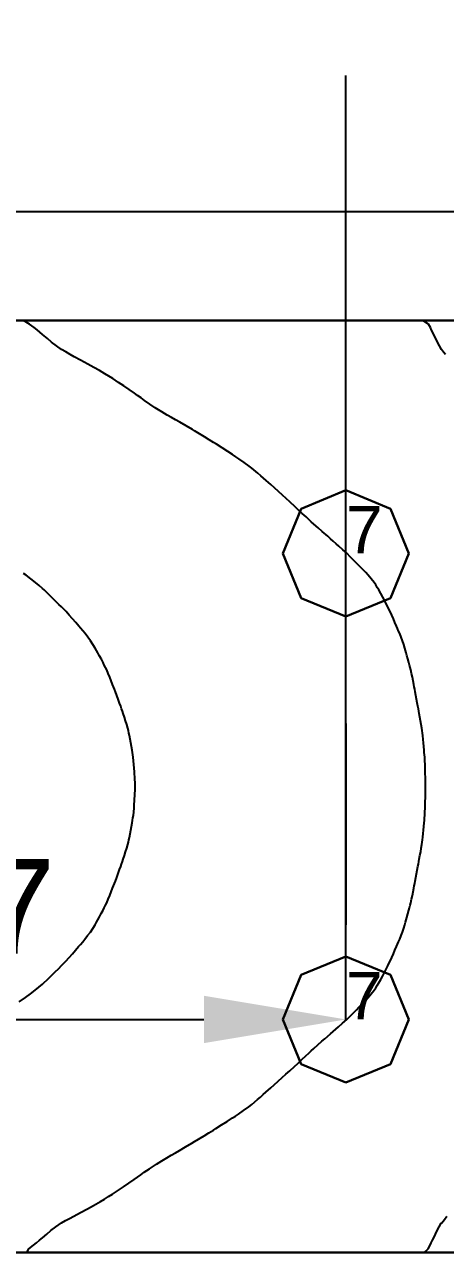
# Model space of a CAD drawing. Header units: millimetres. Extents: x 3.7 to 38, y 4.9 to 16.2.
# Drawn here: x 16.362 to 17.252, y 11.471 to 14.065 of the extents above; entities that cross this region are included whole.
import ezdxf

# ---------------------------------------------------------------- set-up
doc = ezdxf.new("R2010")
doc.units = ezdxf.units.MM
for name, color, linetype in [('DLXISO', 7, 'Continuous'), ('DLXLUM', 2, 'Continuous'), ('DLXLUMEX', 2, 'Continuous'), ('DLXSCENE', 7, 'Continuous'), ('MAPAS', 7, 'Continuous')]:
    doc.layers.add(name, color=color, linetype=linetype)
doc.layers.get('0').off()
doc.styles.get("Standard").update_dxf_attribs({"font": 'arial.ttf'})
doc.dimstyles.new('ISO-25', dxfattribs={"dimtxt": 0.2, "dimasz": 0.3, "dimexe": 0.2, "dimexo": 0.625, "dimgap": 0.1, "dimtad": 1, "dimtoh": 1, "dimtxsty": 'Standard', "dimcen": 2.5, "dimadec": 0, "dimazin": 0, "dimtfac": 1, "dimtmove": 0, "dimatfit": 3, "dimfxl": 1, "dimarcsym": 0})

# ---------------------------------------------------------------- blocks, each defined once
blk = doc.blocks.new('*U101')
at = {"color": 1}
blk.add_line((0, 0), (0, 1.01), dxfattribs=at)
for p, q in [((-0.0943, 0.0943), (0, 0.1333)), ((0, 0.1333), (-0.0943, 0.0943)), ((0, 0.1333), (-0.0943, 0.0943)), ((-0.0943, 0.0943), (0, 0.1333)), ((0, 0.1333), (0.0943, 0.0943)), ((0.0943, 0.0943), (0, 0.1333)), ((0.0943, 0.0943), (0, 0.1333)), ((0, 0.1333), (0, 0.1333)), ((0, 0.1333), (0.0943, 0.0943)), ((0, 0.1333), (0, 0.1333)), ((-0.1333, 0), (-0.0943, 0.0943)), ((-0.0943, 0.0943), (-0.1333, 0)), ((-0.0943, 0.0943), (-0.1333, 0)), ((-0.1333, 0), (-0.0943, 0.0943)), ((-0.0943, 0.0943), (-0.0943, 0.0943)), ((-0.0943, 0.0943), (-0.0943, 0.0943)), ((0.0943, 0.0943), (0.1333, 0)), ((0.1333, 0), (0.0943, 0.0943)), ((0.0943, 0.0943), (0.0943, 0.0943)), ((0.1333, 0), (0.0943, 0.0943)), ((0.0943, 0.0943), (0.0943, 0.0943)), ((0.0943, 0.0943), (0.1333, 0)), ((-0.0943, -0.0943), (-0.1333, 0)), ((-0.1333, 0), (-0.0943, -0.0943)), ((-0.1333, 0), (-0.1333, 0)), ((-0.1333, 0), (-0.0943, -0.0943)), ((-0.0943, -0.0943), (-0.1333, 0)), ((-0.1333, 0), (-0.1333, 0)), ((0.1333, 0), (0.0943, -0.0943)), ((0.0943, -0.0943), (0.1333, 0)), ((0.0943, -0.0943), (0.1333, 0)), ((0.1333, 0), (0.0943, -0.0943)), ((0.1333, 0), (0.1333, 0)), ((0.1333, 0), (0.1333, 0)), ((0, -0.1333), (-0.0943, -0.0943)), ((-0.0943, -0.0943), (0, -0.1333)), ((-0.0943, -0.0943), (-0.0943, -0.0943)), ((-0.0943, -0.0943), (0, -0.1333)), ((0, -0.1333), (-0.0943, -0.0943)), ((-0.0943, -0.0943), (-0.0943, -0.0943)), ((0.0943, -0.0943), (0, -0.1333)), ((0, -0.1333), (0.0943, -0.0943)), ((0, -0.1333), (0.0943, -0.0943)), ((0.0943, -0.0943), (0, -0.1333)), ((0.0943, -0.0943), (0.0943, -0.0943)), ((0.0943, -0.0943), (0.0943, -0.0943)), ((0, -0.1333), (0, -0.1333)), ((0, -0.1333), (0, -0.1333))]:
    blk.add_line(p, q)
at = {"layer": 'DLXLUMEX', "color": 7}
blk.add_text('7', height=0.1, dxfattribs=at).set_placement((0, 0))
blk = doc.blocks.new('*U102')
at = {"color": 1}
blk.add_line((0, 0), (0, 1.01), dxfattribs=at)
for p, q in [((-0.0943, 0.0943), (0, 0.1333)), ((0, 0.1333), (-0.0943, 0.0943)), ((0, 0.1333), (-0.0943, 0.0943)), ((-0.0943, 0.0943), (0, 0.1333)), ((0, 0.1333), (0.0943, 0.0943)), ((0.0943, 0.0943), (0, 0.1333)), ((0.0943, 0.0943), (0, 0.1333)), ((0, 0.1333), (0, 0.1333)), ((0, 0.1333), (0.0943, 0.0943)), ((0, 0.1333), (0, 0.1333)), ((-0.1333, 0), (-0.0943, 0.0943)), ((-0.0943, 0.0943), (-0.1333, 0)), ((-0.0943, 0.0943), (-0.1333, 0)), ((-0.1333, 0), (-0.0943, 0.0943)), ((-0.0943, 0.0943), (-0.0943, 0.0943)), ((-0.0943, 0.0943), (-0.0943, 0.0943)), ((0.0943, 0.0943), (0.1333, 0)), ((0.1333, 0), (0.0943, 0.0943)), ((0.0943, 0.0943), (0.0943, 0.0943)), ((0.1333, 0), (0.0943, 0.0943)), ((0.0943, 0.0943), (0.0943, 0.0943)), ((0.0943, 0.0943), (0.1333, 0)), ((-0.0943, -0.0943), (-0.1333, 0)), ((-0.1333, 0), (-0.0943, -0.0943)), ((-0.1333, 0), (-0.1333, 0)), ((-0.1333, 0), (-0.0943, -0.0943)), ((-0.0943, -0.0943), (-0.1333, 0)), ((-0.1333, 0), (-0.1333, 0)), ((0.1333, 0), (0.0943, -0.0943)), ((0.0943, -0.0943), (0.1333, 0)), ((0.0943, -0.0943), (0.1333, 0)), ((0.1333, 0), (0.0943, -0.0943)), ((0.1333, 0), (0.1333, 0)), ((0.1333, 0), (0.1333, 0)), ((0, -0.1333), (-0.0943, -0.0943)), ((-0.0943, -0.0943), (0, -0.1333)), ((-0.0943, -0.0943), (-0.0943, -0.0943)), ((-0.0943, -0.0943), (0, -0.1333)), ((0, -0.1333), (-0.0943, -0.0943)), ((-0.0943, -0.0943), (-0.0943, -0.0943)), ((0.0943, -0.0943), (0, -0.1333)), ((0, -0.1333), (0.0943, -0.0943)), ((0, -0.1333), (0.0943, -0.0943)), ((0.0943, -0.0943), (0, -0.1333)), ((0.0943, -0.0943), (0.0943, -0.0943)), ((0.0943, -0.0943), (0.0943, -0.0943)), ((0, -0.1333), (0, -0.1333)), ((0, -0.1333), (0, -0.1333))]:
    blk.add_line(p, q)
at = {"layer": 'DLXLUMEX', "color": 7}
blk.add_text('7', height=0.1, dxfattribs=at).set_placement((0, 0))
blk = doc.blocks.new('*U104')
for p, q in [((42.9571, 59.869), (48.1, 59.869)), ((48.1, 59.869), (42.9571, 59.869)), ((48.1, 57.9), (42.9571, 57.9)), ((42.9571, 57.9), (48.1, 57.9))]:
    blk.add_line(p, q)
blk = doc.blocks.new('*U105')
for p, q in [((42.9571, 59.869), (48.1, 59.869)), ((48.1, 57.9), (42.9571, 57.9))]:
    blk.add_line(p, q)
blk = doc.blocks.new('*U106')
for p, q in [((48.1, 59.869), (42.9571, 59.869)), ((42.9571, 57.9), (48.1, 57.9))]:
    blk.add_line(p, q)
blk = doc.blocks.new('*U109')
at = {"color": 1}
for points in [[(46.5229, 57.9, 0.85), (46.54, 57.9, 0.85), (46.5571, 57.9, 0.85), (46.5743, 57.9, 0.85), (46.5914, 57.9, 0.85), (46.6086, 57.9, 0.85), (46.6257, 57.9, 0.85), (46.6429, 57.9, 0.85), (46.66, 57.9, 0.85), (46.6771, 57.9, 0.85), (46.6943, 57.9, 0.85), (46.7114, 57.9, 0.85), (46.7286, 57.9, 0.85), (46.7457, 57.9, 0.85), (46.7629, 57.9, 0.85), (46.78, 57.9, 0.85), (46.7971, 57.9, 0.85), (46.8143, 57.9, 0.85), (46.8314, 57.9, 0.85), (46.8486, 57.9, 0.85), (46.8657, 57.9, 0.85), (46.8829, 57.9, 0.85), (46.9, 57.9, 0.85), (46.9171, 57.9, 0.85), (46.9343, 57.9, 0.85), (46.9514, 57.9, 0.85), (46.9686, 57.9, 0.85), (46.9857, 57.9, 0.85), (47.0029, 57.9, 0.85), (47.02, 57.9, 0.85), (47.0371, 57.9, 0.85), (47.0543, 57.9, 0.85), (47.0714, 57.9, 0.85), (47.0886, 57.9, 0.85), (47.1057, 57.9, 0.85), (47.1229, 57.9, 0.85), (47.14, 57.9, 0.85), (47.1571, 57.9, 0.85), (47.1743, 57.9, 0.85), (47.1914, 57.9, 0.85), (47.2086, 57.9, 0.85), (47.2257, 57.9, 0.85), (47.2429, 57.9, 0.85), (47.26, 57.9, 0.85), (47.2771, 57.9, 0.85), (47.2943, 57.9, 0.85), (47.3114, 57.9, 0.85), (47.3286, 57.9, 0.85), (47.3457, 57.9, 0.85), (47.3629, 57.9, 0.85), (47.38, 57.9, 0.85), (47.3971, 57.9, 0.85), (47.4143, 57.9, 0.85), (47.4314, 57.9, 0.85)], [(47.4304, 59.869, 0.85), (47.417, 59.869, 0.85), (47.3969, 59.869, 0.85), (47.3768, 59.869, 0.85), (47.3634, 59.869, 0.85), (47.35, 59.869, 0.85), (47.3366, 59.869, 0.85), (47.3165, 59.869, 0.85), (47.2964, 59.869, 0.85), (47.2763, 59.869, 0.85), (47.2562, 59.869, 0.85), (47.2429, 59.869, 0.85), (47.2295, 59.869, 0.85), (47.2161, 59.869, 0.85), (47.196, 59.869, 0.85), (47.1759, 59.869, 0.85), (47.1558, 59.869, 0.85), (47.1357, 59.869, 0.85), (47.1223, 59.869, 0.85), (47.1089, 59.869, 0.85), (47.0955, 59.869, 0.85), (47.0754, 59.869, 0.85), (47.0554, 59.869, 0.85), (47.0353, 59.869, 0.85), (47.0152, 59.869, 0.85), (47.0018, 59.869, 0.85), (46.9884, 59.869, 0.85), (46.975, 59.869, 0.85), (46.9549, 59.869, 0.85), (46.9348, 59.869, 0.85), (46.9147, 59.869, 0.85), (46.8946, 59.869, 0.85), (46.8812, 59.869, 0.85), (46.8679, 59.869, 0.85), (46.8545, 59.869, 0.85), (46.8344, 59.869, 0.85), (46.8143, 59.869, 0.85), (46.7942, 59.869, 0.85), (46.7741, 59.869, 0.85), (46.7607, 59.869, 0.85), (46.7473, 59.869, 0.85), (46.7339, 59.869, 0.85), (46.7138, 59.869, 0.85), (46.6937, 59.869, 0.85), (46.6737, 59.869, 0.85), (46.6536, 59.869, 0.85), (46.6402, 59.869, 0.85), (46.6268, 59.869, 0.85), (46.6134, 59.869, 0.85), (46.5933, 59.869, 0.85), (46.5732, 59.869, 0.85), (46.5531, 59.869, 0.85), (46.533, 59.869, 0.85)]]:
    blk.add_polyline3d(points, dxfattribs=at)
at = {"color": 3}
for points in [[(46.5229, 57.9, 0.85), (46.54, 57.9, 0.85), (46.5571, 57.9, 0.85), (46.5743, 57.9, 0.85), (46.5914, 57.9, 0.85), (46.6086, 57.9, 0.85), (46.6257, 57.9, 0.85), (46.6429, 57.9, 0.85), (46.66, 57.9, 0.85), (46.6771, 57.9, 0.85), (46.6943, 57.9, 0.85), (46.7114, 57.9, 0.85), (46.7286, 57.9, 0.85), (46.7457, 57.9, 0.85), (46.7629, 57.9, 0.85), (46.78, 57.9, 0.85), (46.7971, 57.9, 0.85), (46.8143, 57.9, 0.85), (46.8314, 57.9, 0.85), (46.8486, 57.9, 0.85), (46.8657, 57.9, 0.85), (46.8829, 57.9, 0.85), (46.9, 57.9, 0.85), (46.9171, 57.9, 0.85), (46.9343, 57.9, 0.85), (46.9514, 57.9, 0.85), (46.9686, 57.9, 0.85), (46.9857, 57.9, 0.85), (47.0029, 57.9, 0.85), (47.02, 57.9, 0.85), (47.0371, 57.9, 0.85), (47.0543, 57.9, 0.85), (47.0714, 57.9, 0.85), (47.0886, 57.9, 0.85), (47.1057, 57.9, 0.85), (47.1229, 57.9, 0.85), (47.14, 57.9, 0.85), (47.1571, 57.9, 0.85), (47.1743, 57.9, 0.85), (47.1914, 57.9, 0.85), (47.2086, 57.9, 0.85), (47.2257, 57.9, 0.85), (47.2429, 57.9, 0.85), (47.26, 57.9, 0.85), (47.2771, 57.9, 0.85), (47.2943, 57.9, 0.85), (47.3114, 57.9, 0.85), (47.3286, 57.9, 0.85), (47.3457, 57.9, 0.85), (47.3629, 57.9, 0.85), (47.38, 57.9, 0.85), (47.3882, 57.9077, 0.85), (47.3922, 57.9154, 0.85), (47.3947, 57.9205, 0.85), (47.3973, 57.9256, 0.85), (47.3998, 57.9308, 0.85), (47.4034, 57.9385, 0.85), (47.407, 57.9461, 0.85), (47.4115, 57.9538, 0.85), (47.4159, 57.9615, 0.85), (47.417, 57.9628, 0.85), (47.4224, 57.9699, 0.85), (47.4279, 57.9769, 0.85)], [(47.4247, 59.7971, 0.85), (47.4208, 59.8021, 0.85), (47.4166, 59.8075, 0.85), (47.4121, 59.8152, 0.85), (47.4077, 59.8229, 0.85), (47.4041, 59.8306, 0.85), (47.4004, 59.8383, 0.85), (47.3979, 59.8434, 0.85), (47.3954, 59.8485, 0.85), (47.3928, 59.8537, 0.85), (47.3889, 59.8613, 0.85), (47.3768, 59.869, 0.85), (47.3634, 59.869, 0.85), (47.35, 59.869, 0.85), (47.3366, 59.869, 0.85), (47.3165, 59.869, 0.85), (47.2964, 59.869, 0.85), (47.2763, 59.869, 0.85), (47.2562, 59.869, 0.85), (47.2429, 59.869, 0.85), (47.2295, 59.869, 0.85), (47.2161, 59.869, 0.85), (47.196, 59.869, 0.85), (47.1759, 59.869, 0.85), (47.1558, 59.869, 0.85), (47.1357, 59.869, 0.85), (47.1223, 59.869, 0.85), (47.1089, 59.869, 0.85), (47.0955, 59.869, 0.85), (47.0754, 59.869, 0.85), (47.0554, 59.869, 0.85), (47.0353, 59.869, 0.85), (47.0152, 59.869, 0.85), (47.0018, 59.869, 0.85), (46.9884, 59.869, 0.85), (46.975, 59.869, 0.85), (46.9549, 59.869, 0.85), (46.9348, 59.869, 0.85), (46.9147, 59.869, 0.85), (46.8946, 59.869, 0.85), (46.8812, 59.869, 0.85), (46.8679, 59.869, 0.85), (46.8545, 59.869, 0.85), (46.8344, 59.869, 0.85), (46.8143, 59.869, 0.85), (46.7942, 59.869, 0.85), (46.7741, 59.869, 0.85), (46.7607, 59.869, 0.85), (46.7473, 59.869, 0.85), (46.7339, 59.869, 0.85), (46.7138, 59.869, 0.85), (46.6937, 59.869, 0.85), (46.6737, 59.869, 0.85), (46.6536, 59.869, 0.85), (46.6402, 59.869, 0.85), (46.6268, 59.869, 0.85), (46.6134, 59.869, 0.85), (46.5933, 59.869, 0.85), (46.5732, 59.869, 0.85), (46.5531, 59.869, 0.85), (46.533, 59.869, 0.85)]]:
    blk.add_polyline3d(points, dxfattribs=at)
at = {"color": 6}
blk.add_polyline3d([(46.5229, 57.9, 0.85), (46.54, 57.9, 0.85), (46.544, 57.9077, 0.85), (46.5539, 57.9154, 0.85), (46.5603, 57.9205, 0.85), (46.5666, 57.9256, 0.85), (46.5732, 57.9309, 0.85), (46.582, 57.9385, 0.85), (46.5909, 57.9461, 0.85), (46.6015, 57.9538, 0.85), (46.6134, 57.9622, 0.85), (46.622, 57.9671, 0.85), (46.6305, 57.972, 0.85), (46.6391, 57.9769, 0.85), (46.6536, 57.9843, 0.85), (46.6681, 57.9923, 0.85), (46.6809, 57.9994, 0.85), (46.6956, 58.0077, 0.85), (46.704, 58.0128, 0.85), (46.7124, 58.0179, 0.85), (46.7208, 58.0231, 0.85), (46.7339, 58.0313, 0.85), (46.7445, 58.0384, 0.85), (46.7556, 58.0461, 0.85), (46.7667, 58.0538, 0.85), (46.7741, 58.059, 0.85), (46.7812, 58.0641, 0.85), (46.7882, 58.0692, 0.85), (46.7995, 58.0769, 0.85), (46.8143, 58.0867, 0.85), (46.8252, 58.0934, 0.85), (46.836, 58.1, 0.85), (46.8453, 58.1053, 0.85), (46.8545, 58.1107, 0.85), (46.8625, 58.1154, 0.85), (46.8756, 58.1231, 0.85), (46.8887, 58.1307, 0.85), (46.8946, 58.1343, 0.85), (46.9145, 58.1461, 0.85), (46.9246, 58.1524, 0.85), (46.9348, 58.1586, 0.85), (46.9395, 58.1615, 0.85), (46.9516, 58.1692, 0.85), (46.9637, 58.1769, 0.85), (46.975, 58.1842, 0.85), (46.9811, 58.1882, 0.85), (46.9873, 58.1923, 0.85), (46.9981, 58.2, 0.85), (47.009, 58.2077, 0.85), (47.0152, 58.2127, 0.85), (47.0277, 58.223, 0.85), (47.0335, 58.2282, 0.85), (47.0392, 58.2333, 0.85), (47.045, 58.2384, 0.85), (47.0554, 58.2476, 0.85), (47.0624, 58.2538, 0.85), (47.0711, 58.2615, 0.85), (47.0797, 58.2692, 0.85), (47.0876, 58.2764, 0.85), (47.0955, 58.2836, 0.85), (47.0966, 58.2846, 0.85), (47.1048, 58.2923, 0.85), (47.1131, 58.3, 0.85), (47.1213, 58.3077, 0.85), (47.1295, 58.3153, 0.85), (47.1357, 58.321, 0.85), (47.141, 58.3258, 0.85), (47.1462, 58.3307, 0.85), (47.1549, 58.3384, 0.85), (47.1637, 58.3461, 0.85), (47.1698, 58.3513, 0.85), (47.1815, 58.3615, 0.85), (47.1873, 58.3666, 0.85), (47.1931, 58.3717, 0.85), (47.1988, 58.3769, 0.85), (47.2074, 58.3846, 0.85), (47.2161, 58.3923, 0.85), (47.2238, 58.4, 0.85), (47.2315, 58.4076, 0.85), (47.2365, 58.4128, 0.85), (47.2416, 58.4179, 0.85), (47.2466, 58.423, 0.85), (47.2562, 58.4328, 0.85), (47.2614, 58.4384, 0.85), (47.2678, 58.4461, 0.85), (47.2741, 58.4538, 0.85), (47.2774, 58.4589, 0.85), (47.2806, 58.464, 0.85), (47.2838, 58.4692, 0.85), (47.2879, 58.4769, 0.85), (47.292, 58.4846, 0.85), (47.2964, 58.4928, 0.85), (47.3002, 58.4999, 0.85), (47.3027, 58.5051, 0.85), (47.3053, 58.5102, 0.85), (47.3079, 58.5153, 0.85), (47.3113, 58.523, 0.85), (47.3148, 58.5307, 0.85), (47.318, 58.5384, 0.85), (47.3213, 58.5461, 0.85), (47.3235, 58.5512, 0.85), (47.3257, 58.5563, 0.85), (47.3279, 58.5615, 0.85), (47.331, 58.5692, 0.85), (47.334, 58.5769, 0.85), (47.3366, 58.5848, 0.85), (47.3389, 58.5922, 0.85), (47.3403, 58.5974, 0.85), (47.3418, 58.6025, 0.85), (47.3432, 58.6076, 0.85), (47.3453, 58.6153, 0.85), (47.3475, 58.623, 0.85), (47.3488, 58.6281, 0.85), (47.3501, 58.6333, 0.85), (47.3514, 58.6384, 0.85), (47.3531, 58.6461, 0.85), (47.3547, 58.6538, 0.85), (47.3562, 58.6615, 0.85), (47.3577, 58.6692, 0.85), (47.3587, 58.6743, 0.85), (47.3597, 58.6794, 0.85), (47.3607, 58.6845, 0.85), (47.3621, 58.6922, 0.85), (47.3636, 58.6999, 0.85), (47.3651, 58.7076, 0.85), (47.3665, 58.7153, 0.85), (47.3675, 58.7204, 0.85), (47.3684, 58.7256, 0.85), (47.3694, 58.7307, 0.85), (47.3708, 58.7384, 0.85), (47.3723, 58.7461, 0.85), (47.3735, 58.7538, 0.85), (47.3748, 58.7615, 0.85), (47.3754, 58.7666, 0.85), (47.3761, 58.7717, 0.85), (47.3768, 58.7774, 0.85), (47.3775, 58.7848, 0.85), (47.3782, 58.7922, 0.85), (47.379, 58.7999, 0.85), (47.3797, 58.8076, 0.85), (47.3801, 58.8127, 0.85), (47.3805, 58.8179, 0.85), (47.3809, 58.823, 0.85), (47.3813, 58.8307, 0.85), (47.3816, 58.8384, 0.85), (47.3818, 58.8461, 0.85), (47.382, 58.8538, 0.85), (47.3822, 58.8589, 0.85), (47.3823, 58.864, 0.85), (47.3825, 58.8691, 0.85), (47.3826, 58.8768, 0.85), (47.3827, 58.8845, 0.85), (47.3826, 58.8922, 0.85), (47.3824, 58.8999, 0.85), (47.3823, 58.905, 0.85), (47.3821, 58.9102, 0.85), (47.382, 58.9153, 0.85), (47.3818, 58.923, 0.85), (47.3816, 58.9307, 0.85), (47.3812, 58.9384, 0.85), (47.3808, 58.9461, 0.85), (47.3804, 58.9512, 0.85), (47.38, 58.9563, 0.85), (47.3796, 58.9614, 0.85), (47.3789, 58.9691, 0.85), (47.3781, 58.9768, 0.85), (47.3775, 58.9838, 0.85), (47.3766, 58.9922, 0.85), (47.376, 58.9973, 0.85), (47.3754, 59.0025, 0.85), (47.3747, 59.0076, 0.85), (47.3734, 59.0153, 0.85), (47.3722, 59.023, 0.85), (47.3707, 59.0307, 0.85), (47.3693, 59.0384, 0.85), (47.3684, 59.0435, 0.85), (47.3674, 59.0486, 0.85), (47.3664, 59.0537, 0.85), (47.365, 59.0614, 0.85), (47.3635, 59.0691, 0.85), (47.3621, 59.0768, 0.85), (47.3606, 59.0845, 0.85), (47.3596, 59.0896, 0.85), (47.3586, 59.0948, 0.85), (47.3576, 59.0999, 0.85), (47.3562, 59.1076, 0.85), (47.3547, 59.1153, 0.85), (47.353, 59.123, 0.85), (47.3514, 59.1306, 0.85), (47.3501, 59.1358, 0.85), (47.3488, 59.1409, 0.85), (47.3474, 59.146, 0.85), (47.3453, 59.1537, 0.85), (47.3432, 59.1614, 0.85), (47.3417, 59.1665, 0.85), (47.3403, 59.1717, 0.85), (47.3389, 59.1768, 0.85), (47.3366, 59.1842, 0.85), (47.334, 59.1922, 0.85), (47.331, 59.1999, 0.85), (47.3279, 59.2076, 0.85), (47.3257, 59.2127, 0.85), (47.3235, 59.2178, 0.85), (47.3213, 59.2229, 0.85), (47.318, 59.2306, 0.85), (47.3148, 59.2383, 0.85), (47.3113, 59.246, 0.85), (47.3079, 59.2537, 0.85), (47.3053, 59.2588, 0.85), (47.3027, 59.264, 0.85), (47.3002, 59.2691, 0.85), (47.2964, 59.2763, 0.85), (47.292, 59.2845, 0.85), (47.2879, 59.2922, 0.85), (47.2838, 59.2999, 0.85), (47.2806, 59.305, 0.85), (47.2774, 59.3101, 0.85), (47.2742, 59.3152, 0.85), (47.2678, 59.3229, 0.85), (47.2615, 59.3306, 0.85), (47.2562, 59.3363, 0.85), (47.2468, 59.346, 0.85), (47.2417, 59.3511, 0.85), (47.2367, 59.3563, 0.85), (47.2316, 59.3614, 0.85), (47.224, 59.3691, 0.85), (47.2161, 59.377, 0.85), (47.2076, 59.3846, 0.85), (47.1992, 59.3922, 0.85), (47.1934, 59.3973, 0.85), (47.1877, 59.4024, 0.85), (47.1819, 59.4075, 0.85), (47.1759, 59.413, 0.85), (47.1642, 59.4229, 0.85), (47.1555, 59.4306, 0.85), (47.1468, 59.4383, 0.85), (47.1412, 59.4435, 0.85), (47.1357, 59.4487, 0.85), (47.1302, 59.4537, 0.85), (47.122, 59.4614, 0.85), (47.1137, 59.4691, 0.85), (47.1055, 59.4768, 0.85), (47.0973, 59.4845, 0.85), (47.0955, 59.486, 0.85), (47.088, 59.4929, 0.85), (47.0804, 59.4998, 0.85), (47.0718, 59.5075, 0.85), (47.0631, 59.5152, 0.85), (47.0554, 59.5221, 0.85), (47.0458, 59.5306, 0.85), (47.04, 59.5357, 0.85), (47.0342, 59.5409, 0.85), (47.0285, 59.546, 0.85), (47.0152, 59.557, 0.85), (47.0098, 59.5614, 0.85), (46.999, 59.5691, 0.85), (46.9881, 59.5768, 0.85), (46.9816, 59.5811, 0.85), (46.975, 59.5855, 0.85), (46.9647, 59.5921, 0.85), (46.9526, 59.5998, 0.85), (46.9405, 59.6075, 0.85), (46.9348, 59.6111, 0.85), (46.9252, 59.617, 0.85), (46.9155, 59.6229, 0.85), (46.8946, 59.6354, 0.85), (46.8898, 59.6383, 0.85), (46.8766, 59.646, 0.85), (46.8635, 59.6537, 0.85), (46.8545, 59.6589, 0.85), (46.8457, 59.664, 0.85), (46.8369, 59.6691, 0.85), (46.8256, 59.6759, 0.85), (46.8116, 59.6844, 0.85), (46.8003, 59.6921, 0.85), (46.789, 59.6998, 0.85), (46.7815, 59.7052, 0.85), (46.7741, 59.7105, 0.85), (46.7674, 59.7152, 0.85), (46.7562, 59.7229, 0.85), (46.7451, 59.7306, 0.85), (46.7339, 59.7381, 0.85), (46.7216, 59.746, 0.85), (46.7132, 59.7511, 0.85), (46.7048, 59.7562, 0.85), (46.6937, 59.7629, 0.85), (46.6814, 59.7698, 0.85), (46.6691, 59.7767, 0.85), (46.6536, 59.7853, 0.85), (46.6403, 59.7921, 0.85), (46.6313, 59.7973, 0.85), (46.6224, 59.8024, 0.85), (46.6134, 59.8075, 0.85), (46.6029, 59.8152, 0.85), (46.5924, 59.8229, 0.85), (46.5835, 59.8306, 0.85), (46.5732, 59.8395, 0.85), (46.5674, 59.8442, 0.85), (46.5616, 59.8489, 0.85), (46.5557, 59.8537, 0.85), (46.5459, 59.8613, 0.85), (46.533, 59.869, 0.85)], dxfattribs=at)
at = {"color": 4}
blk.add_polyline3d([(46.5238, 58.4291, 0.85), (46.5375, 58.4384, 0.85), (46.5477, 58.4461, 0.85), (46.5579, 58.4538, 0.85), (46.5655, 58.4604, 0.85), (46.5732, 58.4669, 0.85), (46.5757, 58.4692, 0.85), (46.5836, 58.4769, 0.85), (46.5916, 58.4846, 0.85), (46.5995, 58.4923, 0.85), (46.6074, 58.4999, 0.85), (46.6134, 58.5059, 0.85), (46.6179, 58.5106, 0.85), (46.6224, 58.5153, 0.85), (46.6294, 58.523, 0.85), (46.6363, 58.5307, 0.85), (46.643, 58.5384, 0.85), (46.6496, 58.5461, 0.85), (46.6536, 58.5506, 0.85), (46.6581, 58.5561, 0.85), (46.6627, 58.5615, 0.85), (46.6686, 58.5692, 0.85), (46.6745, 58.5769, 0.85), (46.6794, 58.5845, 0.85), (46.6842, 58.5922, 0.85), (46.6871, 58.5974, 0.85), (46.6899, 58.6025, 0.85), (46.6937, 58.6093, 0.85), (46.6974, 58.6162, 0.85), (46.7011, 58.623, 0.85), (46.7036, 58.6281, 0.85), (46.7062, 58.6333, 0.85), (46.7088, 58.6384, 0.85), (46.712, 58.6461, 0.85), (46.7153, 58.6538, 0.85), (46.7183, 58.6615, 0.85), (46.7213, 58.6692, 0.85), (46.7233, 58.6743, 0.85), (46.7252, 58.6794, 0.85), (46.7272, 58.6845, 0.85), (46.7301, 58.6922, 0.85), (46.7339, 58.7024, 0.85), (46.7362, 58.7089, 0.85), (46.7384, 58.7153, 0.85), (46.7402, 58.7204, 0.85), (46.7419, 58.7256, 0.85), (46.7437, 58.7307, 0.85), (46.7463, 58.7384, 0.85), (46.7489, 58.7461, 0.85), (46.7512, 58.7538, 0.85), (46.7535, 58.7615, 0.85), (46.7547, 58.7666, 0.85), (46.7558, 58.7717, 0.85), (46.757, 58.7768, 0.85), (46.7585, 58.7845, 0.85), (46.7599, 58.7922, 0.85), (46.7614, 58.7999, 0.85), (46.7629, 58.8076, 0.85), (46.7637, 58.8127, 0.85), (46.7644, 58.8179, 0.85), (46.7652, 58.823, 0.85), (46.766, 58.8307, 0.85), (46.7667, 58.8384, 0.85), (46.7671, 58.8461, 0.85), (46.7676, 58.8538, 0.85), (46.7679, 58.8589, 0.85), (46.7682, 58.864, 0.85), (46.7685, 58.8691, 0.85), (46.7687, 58.8768, 0.85), (46.769, 58.8845, 0.85), (46.7687, 58.8922, 0.85), (46.7685, 58.8999, 0.85), (46.7682, 58.905, 0.85), (46.7678, 58.9102, 0.85), (46.7675, 58.9153, 0.85), (46.767, 58.923, 0.85), (46.7665, 58.9307, 0.85), (46.7658, 58.9384, 0.85), (46.7651, 58.9461, 0.85), (46.7643, 58.9512, 0.85), (46.7635, 58.9563, 0.85), (46.7627, 58.9614, 0.85), (46.7612, 58.9691, 0.85), (46.7598, 58.9768, 0.85), (46.7583, 58.9845, 0.85), (46.7569, 58.9922, 0.85), (46.7557, 58.9973, 0.85), (46.7546, 59.0025, 0.85), (46.7534, 59.0076, 0.85), (46.7511, 59.0153, 0.85), (46.7488, 59.023, 0.85), (46.7462, 59.0307, 0.85), (46.7436, 59.0384, 0.85), (46.7419, 59.0435, 0.85), (46.7401, 59.0486, 0.85), (46.7384, 59.0537, 0.85), (46.7362, 59.0602, 0.85), (46.733, 59.0691, 0.85), (46.7301, 59.0768, 0.85), (46.7272, 59.0845, 0.85), (46.7253, 59.0896, 0.85), (46.7233, 59.0948, 0.85), (46.7213, 59.0999, 0.85), (46.7184, 59.1076, 0.85), (46.7154, 59.1153, 0.85), (46.7121, 59.123, 0.85), (46.7089, 59.1306, 0.85), (46.7063, 59.1358, 0.85), (46.7038, 59.1409, 0.85), (46.7012, 59.146, 0.85), (46.6975, 59.1531, 0.85), (46.693, 59.1614, 0.85), (46.6901, 59.1665, 0.85), (46.6873, 59.1717, 0.85), (46.6844, 59.1768, 0.85), (46.6796, 59.1845, 0.85), (46.6748, 59.1922, 0.85), (46.6689, 59.1999, 0.85), (46.663, 59.2076, 0.85), (46.6583, 59.2132, 0.85), (46.6536, 59.2188, 0.85), (46.65, 59.2229, 0.85), (46.6433, 59.2306, 0.85), (46.6367, 59.2383, 0.85), (46.6298, 59.246, 0.85), (46.6229, 59.2537, 0.85), (46.6181, 59.2587, 0.85), (46.6134, 59.2636, 0.85), (46.6079, 59.2691, 0.85), (46.6, 59.2768, 0.85), (46.5921, 59.2845, 0.85), (46.5842, 59.2922, 0.85), (46.5764, 59.2999, 0.85), (46.5732, 59.3027, 0.85), (46.5659, 59.309, 0.85), (46.5587, 59.3152, 0.85), (46.5485, 59.3229, 0.85), (46.5384, 59.3306, 0.85), (46.533, 59.3344, 0.85)], dxfattribs=at)
blk = doc.blocks.new('*D137')
at = {"layer": 'Defpoints', "color": 0, "transparency": 16777216}
for p in [(12.7843, 13.6694), (12.7843, 13.4399), (17.9272, 13.4399)]:
    blk.add_point(p, dxfattribs=at)
at = {"layer": 'MAPAS', "color": 0, "lineweight": -2, "transparency": 16777216}
for p, q in [((12.7843, 14.0649), (12.7843, 13.8694)), ((17.9272, 14.0649), (17.9272, 13.8694)), ((17.6272, 13.6694), (13.0843, 13.6694))]:
    blk.add_line(p, q, dxfattribs=at)
at = {"layer": 'MAPAS', "color": 0, "transparency": 16777216}
for points in [[(13.0843, 13.7194), (13.0843, 13.6194), (12.7843, 13.6694)], [(17.6272, 13.7194), (17.6272, 13.6194), (17.9272, 13.6694)]]:
    blk.add_solid(points, dxfattribs=at)
at = {"layer": 'MAPAS', "color": 0, "transparency": 16777216, "insert": (15.3558, 13.8895), "char_height": 0.2, "attachment_point": 5}
blk.add_mtext('5,14', dxfattribs=at)
blk = doc.blocks.new('*D152')
at = {"layer": 'Defpoints', "color": 0, "transparency": 16777216}
for p in [(17.0415, 11.9631), (17.0415, 11.9631), (15.27, 11.9543)]:
    blk.add_point(p, dxfattribs=at)
at = {"layer": 'MAPAS', "color": 0, "lineweight": -2, "transparency": 16777216}
for p, q in [((17.0415, 12.5881), (17.0415, 12.1631)), ((15.27, 12.5793), (15.27, 12.1631)), ((15.57, 11.9631), (16.7415, 11.9631))]:
    blk.add_line(p, q, dxfattribs=at)
at = {"layer": 'MAPAS', "color": 0, "transparency": 16777216}
for points in [[(15.57, 12.0131), (15.57, 11.9131), (15.27, 11.9631)], [(16.7415, 12.0131), (16.7415, 11.9131), (17.0415, 11.9631)]]:
    blk.add_solid(points, dxfattribs=at)
at = {"layer": 'MAPAS', "color": 0, "transparency": 16777216, "insert": (16.1558, 12.1833), "char_height": 0.2, "attachment_point": 5}
blk.add_mtext('1,77', dxfattribs=at)

msp = doc.modelspace()

# ---------------------------------------------------------------- block references
at = {"layer": 'DLXISO'}
msp.add_blockref('*U109', (-30.1728, -46.4291), dxfattribs=at)
at = {"layer": 'DLXLUM'}
for name, p in [('*U102', (17.0415, 12.9476)), ('*U101', (17.0415, 11.9631))]:
    msp.add_blockref(name, p, dxfattribs=at)
at = {"layer": 'DLXSCENE'}
for name in ['*U104', '*U105', '*U106']:
    msp.add_blockref(name, (-30.1728, -46.4291), dxfattribs=at)

# ---------------------------------------------------------------- dimensions: what is measured, and where the dimension line sits
at = {"layer": 'MAPAS'}
for base, p1, p2, picture, middle in [((12.7843, 13.6694), (17.9272, 13.4399), (12.7843, 13.4399), '*D137', (15.3558, 13.8895)), ((17.0415, 11.9631), (15.27, 11.9543), (17.0415, 11.9631), '*D152', (16.1558, 12.1833))]:
    dim = msp.add_linear_dim(base=base, p1=p1, p2=p2, dimstyle='ISO-25', dxfattribs=at)
    dim.commit()
    dim.dimension.update_dxf_attribs({"geometry": picture, "text_midpoint": middle})

doc.saveas('drawing.dxf')
